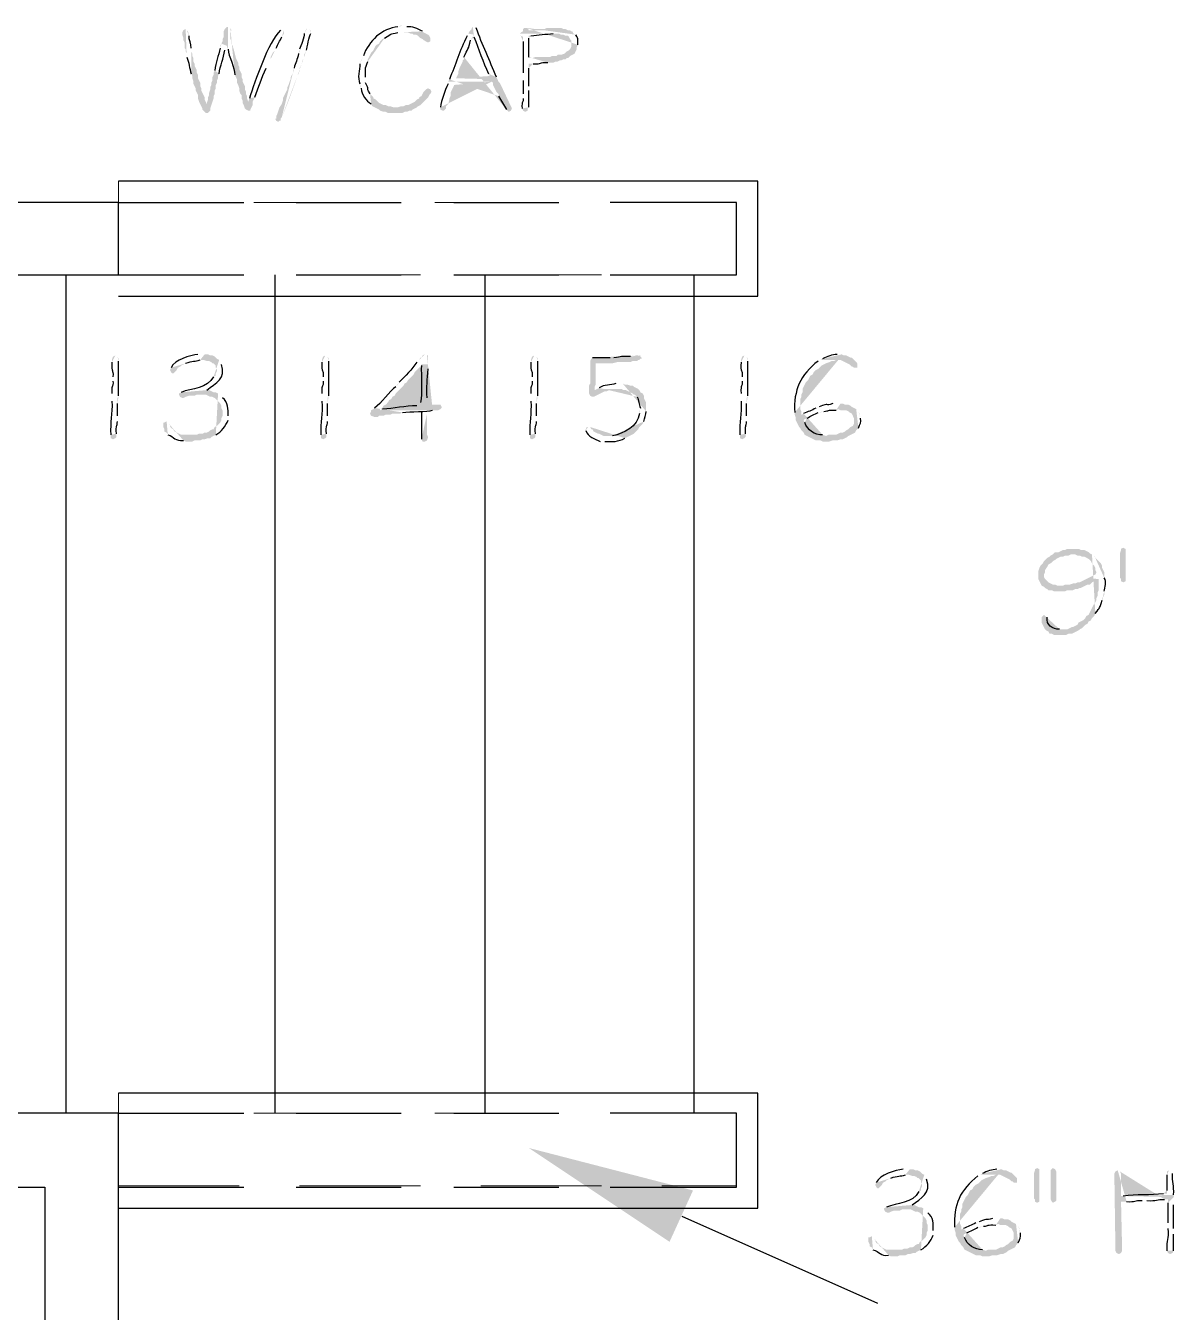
# Model space of a CAD drawing. Header units: inches. Extents: x -167 to 6071, y -6287 to -2731.
# Drawn here: x 365.5 to 420.3, y -5838.5 to -5777.2 of the extents above; entities that cross this region are included whole.
import ezdxf

# ---------------------------------------------------------------- set-up
doc = ezdxf.new("R2010")
doc.units = ezdxf.units.IN
doc.header["$LTSCALE"] = 96
doc.header["$MEASUREMENT"] = 0
doc.linetypes.add('Dash', pattern=[0.225, 0.15, -0.075])
doc.layers.add('PDF_Geometry', color=7, linetype='Continuous', true_color=0x4a4a4a)
doc.layers.add('PDF_Solid Fills', color=7, linetype='Continuous')
doc.layers.add('Stair', color=190, linetype='Continuous', lineweight=18)

msp = doc.modelspace()

# ---------------------------------------------------------------- hatches: boundary and pattern name
at = {"layer": 'PDF_Solid Fills', "transparency": 33554559}
h = msp.add_hatch(color=256, dxfattribs=at)
h.paths.add_polyline_path([(373.13, -5777.322), (373.023, -5777.375), (372.97, -5777.482), (372.97, -5777.589), (373.023, -5777.749), (373.023, -5777.855), (373.077, -5777.962), (373.077, -5778.229), (373.13, -5778.282), (373.13, -5778.389), (373.183, -5778.495), (373.183, -5778.655)], flags=0)
h.paths.add_polyline_path([(373.397, -5779.455), (373.45, -5779.562), (373.45, -5779.669), (373.503, -5779.829), (373.503, -5779.935), (373.61, -5780.149), (373.61, -5780.255), (373.663, -5780.362), (373.717, -5780.469), (373.717, -5780.629), (373.77, -5780.789), (373.93, -5781.109), (373.93, -5781.162), (373.983, -5781.215), (374.09, -5781.322), (374.197, -5781.322), (374.25, -5781.269), (374.303, -5781.215), (374.303, -5781.109), (374.357, -5780.949), (374.143, -5780.949), (374.143, -5780.895), (374.09, -5780.789), (374.037, -5780.682), (374.037, -5780.575), (373.983, -5780.469), (373.93, -5780.362), (373.877, -5780.255), (373.877, -5780.149), (373.823, -5780.042), (373.823, -5779.882), (373.717, -5779.669), (373.717, -5779.509), (373.663, -5779.402), (373.663, -5779.295), (373.557, -5779.082), (373.557, -5778.975), (373.503, -5778.869), (373.503, -5778.709), (373.45, -5778.602), (373.45, -5778.495), (373.397, -5778.389), (373.397, -5778.229)], flags=0)
h.paths.add_polyline_path([(373.29, -5777.642), (373.29, -5777.589), (373.237, -5777.429), (373.183, -5777.375)], flags=0)
h = msp.add_hatch(color=256, dxfattribs=at)
h.paths.add_polyline_path([(375.157, -5777.215), (375.103, -5777.215), (374.997, -5777.322), (374.943, -5777.429), (374.943, -5777.695), (374.89, -5777.802), (374.89, -5777.909), (374.837, -5778.015), (375.103, -5778.122), (375.103, -5778.175), (375.157, -5778.282)], flags=0)
h.paths.add_polyline_path([(375.477, -5779.509), (375.53, -5779.615), (375.583, -5779.722), (375.583, -5779.882), (375.637, -5779.989), (375.69, -5780.149), (375.69, -5780.255), (375.743, -5780.415), (375.797, -5780.469), (375.797, -5780.629), (375.85, -5780.735), (375.85, -5780.842), (375.903, -5780.949), (375.957, -5781.109), (376.01, -5781.162), (376.117, -5781.215), (376.223, -5781.215), (376.223, -5781.162), (376.33, -5780.949), (376.33, -5780.789), (376.117, -5780.789), (376.063, -5780.629), (376.063, -5780.522), (376.01, -5780.415), (376.01, -5780.309), (375.957, -5780.202), (375.957, -5780.042), (375.903, -5779.935), (375.85, -5779.829), (375.85, -5779.722), (375.797, -5779.615), (375.797, -5779.455), (375.743, -5779.349), (375.69, -5779.242), (375.69, -5779.135), (375.637, -5779.029), (375.637, -5778.922), (375.583, -5778.815), (375.53, -5778.709), (375.477, -5778.495), (375.423, -5778.282), (375.37, -5778.122), (375.317, -5778.015), (375.317, -5777.855), (375.263, -5777.802), (375.263, -5777.482), (375.317, -5777.375), (375.263, -5777.269)], flags=0)
h = msp.add_hatch(color=256, dxfattribs=at)
h.paths.add_polyline_path([(377.717, -5777.375), (377.663, -5777.375)], flags=0)
h.paths.add_polyline_path([(376.17, -5780.629), (376.117, -5780.789), (376.33, -5780.789), (376.437, -5780.575)], flags=0)
h.paths.add_polyline_path([(376.97, -5779.189), (377.023, -5779.082), (377.077, -5778.975), (377.13, -5778.869), (377.183, -5778.762), (377.183, -5778.655), (377.237, -5778.549), (377.29, -5778.442), (377.397, -5778.335), (377.45, -5778.229)], flags=0)
h.paths.add_polyline_path([(377.717, -5777.695), (377.823, -5777.535), (377.823, -5777.375)], flags=0)
h = msp.add_hatch(color=256, dxfattribs=at)
h.paths.add_polyline_path([(378.943, -5777.269), (378.89, -5777.322), (378.783, -5777.535)], flags=0)
h.paths.add_polyline_path([(378.57, -5778.282), (378.57, -5778.389), (378.517, -5778.495)], flags=0)
h.paths.add_polyline_path([(378.303, -5779.189), (378.303, -5779.295), (378.25, -5779.402), (378.197, -5779.509), (378.143, -5779.615), (378.143, -5779.722), (378.09, -5779.829), (378.037, -5779.989), (377.983, -5780.095), (377.983, -5780.202), (377.77, -5780.629), (377.77, -5780.735), (377.717, -5780.895), (377.61, -5781.055), (377.503, -5781.375), (377.45, -5781.482), (377.45, -5781.589), (377.397, -5781.589), (377.45, -5781.695), (377.557, -5781.749), (377.61, -5781.695), (377.663, -5781.695), (377.663, -5781.589), (377.717, -5781.535)], flags=0)
h.paths.add_polyline_path([(377.717, -5781.535, 0.021662), (378.463, -5779.562)], flags=0)
h.paths.add_polyline_path([(378.463, -5779.562), (378.517, -5779.455), (378.57, -5779.295), (378.57, -5779.189), (378.623, -5779.082), (378.677, -5778.975), (378.677, -5778.869), (378.73, -5778.762), (378.783, -5778.655), (378.783, -5778.549), (378.89, -5778.335)], flags=0)
h.paths.add_polyline_path([(379.103, -5777.535), (379.103, -5777.429), (379.05, -5777.322)], flags=0)
h = msp.add_hatch(color=256, dxfattribs=at)
h.paths.add_polyline_path([(383.477, -5777.162), (383.37, -5777.162), (383.263, -5777.215)], flags=0)
h.paths.add_polyline_path([(381.61, -5778.602), (381.503, -5778.815), (381.45, -5778.975)], flags=0)
h.paths.add_polyline_path([(381.45, -5779.935), (381.45, -5780.042), (381.503, -5780.149)], flags=0)
h.paths.add_polyline_path([(381.983, -5780.895), (382.037, -5781.002), (382.143, -5781.055), (383.157, -5781.055), (383.05, -5781.055), (382.89, -5781.002), (382.783, -5781.002), (382.677, -5780.949), (382.57, -5780.949), (382.357, -5780.842), (382.303, -5780.789), (382.197, -5780.682), (382.09, -5780.629), (382.09, -5780.575), (381.983, -5780.469), (381.93, -5780.415)], flags=0)
h.paths.add_polyline_path([(381.717, -5779.882), (381.717, -5779.615)], flags=0)
h.paths.add_polyline_path([(381.823, -5778.869), (381.823, -5778.762), (381.983, -5778.442), (382.09, -5778.335), (382.143, -5778.229), (382.197, -5778.122), (382.25, -5778.069), (382.357, -5778.015), (382.41, -5777.909), (382.517, -5777.802), (382.623, -5777.749)], flags=0)
h.paths.add_polyline_path([(383.263, -5777.482), (384.49, -5777.482), (384.437, -5777.429)], flags=0)
h.paths.add_polyline_path([(383.69, -5777.215), (383.583, -5777.162)], flags=0)
for points in [[(384.49, -5777.482), (383.477, -5777.482), (383.743, -5777.482), (383.85, -5777.535), (383.957, -5777.535), (384.01, -5777.589), (384.117, -5777.589), (384.223, -5777.642), (384.33, -5777.749), (384.437, -5777.802), (384.49, -5777.855), (384.597, -5777.909), (384.703, -5777.962), (384.81, -5777.909), (384.81, -5777.749), (384.757, -5777.642), (384.703, -5777.589), (384.597, -5777.535)], [(390.73, -5777.269), (390.357, -5777.269), (390.25, -5777.322), (389.877, -5777.322), (389.77, -5777.375), (389.503, -5777.375), (391.477, -5777.375), (391.37, -5777.375), (391.263, -5777.322), (391.157, -5777.322), (391.05, -5777.269), (390.89, -5777.269)], [(384.703, -5780.149), (384.597, -5780.202), (384.49, -5780.309), (384.383, -5780.522), (384.277, -5780.575), (384.277, -5780.629), (384.17, -5780.682), (384.063, -5780.789), (383.743, -5780.949), (383.637, -5780.949), (383.53, -5781.002), (383.423, -5781.002), (383.263, -5781.055), (382.143, -5781.055), (382.357, -5781.162), (382.41, -5781.215), (382.57, -5781.269), (382.677, -5781.269), (382.783, -5781.322), (383.477, -5781.322), (383.583, -5781.269), (383.69, -5781.269), (383.797, -5781.215), (383.903, -5781.215), (383.957, -5781.162), (384.17, -5781.055), (384.223, -5781.002), (384.33, -5780.949), (384.703, -5780.575), (384.757, -5780.469), (384.81, -5780.415), (384.863, -5780.309), (384.81, -5780.202)], [(392.757, -5794.495), (392.65, -5794.549), (393.237, -5794.602), (393.343, -5794.549), (393.503, -5794.549), (393.61, -5794.495), (393.77, -5794.495)], [(415.477, -5802.122), (415.21, -5802.122), (415.103, -5802.175), (414.997, -5802.175), (414.783, -5802.282), (414.623, -5802.282), (414.517, -5802.389), (414.41, -5802.442), (414.357, -5802.495), (414.25, -5802.549), (414.143, -5802.655), (414.09, -5802.709), (414.037, -5802.815), (413.93, -5802.922), (413.877, -5803.029), (413.823, -5803.189), (413.823, -5803.562), (413.983, -5803.882), (414.89, -5803.882), (414.73, -5803.882), (414.623, -5803.829), (414.517, -5803.829), (414.303, -5803.722), (414.25, -5803.669), (414.143, -5803.562), (414.09, -5803.455), (414.09, -5803.349), (414.143, -5803.242), (414.143, -5803.135), (414.25, -5802.975), (414.303, -5802.869), (414.41, -5802.815), (414.517, -5802.709), (414.623, -5802.655), (414.677, -5802.602), (414.89, -5802.495), (414.997, -5802.495), (415.103, -5802.442), (415.263, -5802.442), (415.37, -5802.389), (416.383, -5802.389), (416.277, -5802.335), (416.223, -5802.282), (416.01, -5802.175), (415.85, -5802.175), (415.743, -5802.122), (415.637, -5802.122)], [(417.983, -5802.335), (417.983, -5803.669), (417.877, -5803.722), (417.77, -5803.669), (417.77, -5803.562), (417.717, -5803.509), (417.717, -5802.335), (417.77, -5802.175), (417.77, -5802.122), (417.877, -5802.069), (417.983, -5802.122)], [(416.223, -5803.509), (415.797, -5803.722), (415.69, -5803.722), (415.583, -5803.775), (415.477, -5803.775), (415.317, -5803.829), (415.103, -5803.829), (414.997, -5803.882), (413.983, -5803.882), (414.09, -5803.935), (414.143, -5803.989), (414.25, -5804.042), (414.303, -5804.095), (414.463, -5804.095), (414.57, -5804.149), (415.103, -5804.149), (415.21, -5804.095), (415.477, -5804.095), (415.583, -5804.042), (415.69, -5804.042), (415.797, -5803.989), (415.85, -5803.989), (416.17, -5803.829), (416.277, -5803.829), (416.383, -5803.722), (416.597, -5803.615), (416.65, -5803.562)], [(413.77, -5831.669), (413.663, -5831.722), (413.663, -5831.775), (413.61, -5831.935), (413.61, -5833.109), (413.663, -5833.162), (413.663, -5833.269), (413.77, -5833.322), (413.877, -5833.269), (413.877, -5831.722)], [(414.517, -5831.669), (414.463, -5831.722), (414.41, -5831.775), (414.41, -5833.162), (414.463, -5833.269), (414.517, -5833.322), (414.623, -5833.269), (414.677, -5833.215), (414.677, -5831.829), (414.623, -5831.722)]]:
    msp.add_hatch(color=256, dxfattribs=at).paths.add_polyline_path(points)
h = msp.add_hatch(color=256, dxfattribs=at)
h.paths.add_polyline_path([(386.623, -5777.535), (386.57, -5777.642)], flags=0)
h.paths.add_polyline_path([(385.717, -5779.722), (385.663, -5779.829), (387.743, -5779.829), (387.797, -5779.882), (387.797, -5779.989), (387.85, -5780.095), (387.903, -5780.202), (387.957, -5780.309), (388.063, -5780.415), (388.063, -5780.522)], flags=0)
h.paths.add_polyline_path([(388.437, -5781.162), (388.543, -5781.269), (388.65, -5781.215), (388.703, -5781.109), (388.223, -5780.095), (388.117, -5779.882), (388.063, -5779.829), (388.01, -5779.722), (386.037, -5779.669), (386.09, -5779.562), (386.143, -5779.455), (386.143, -5779.349), (386.197, -5779.189), (386.25, -5779.082), (386.303, -5778.975), (386.357, -5778.869), (386.357, -5778.815), (386.41, -5778.762), (386.41, -5778.655)], flags=0)
h.paths.add_polyline_path([(386.73, -5777.855), (386.837, -5777.749), (386.89, -5777.589)], flags=0)
h = msp.add_hatch(color=256, dxfattribs=at)
h.paths.add_polyline_path([(386.837, -5777.215), (386.783, -5777.269), (386.783, -5777.322), (386.73, -5777.375), (386.677, -5777.429), (386.623, -5777.535), (386.89, -5777.589), (386.89, -5777.695)], flags=0)
h.paths.add_polyline_path([(387.583, -5779.455), (387.637, -5779.562), (386.037, -5779.669), (388.01, -5779.722), (387.957, -5779.615)], flags=0)
h.paths.add_polyline_path([(386.997, -5777.269), (386.943, -5777.215)], flags=0)
h = msp.add_hatch(color=256, dxfattribs=at)
h.paths.add_polyline_path([(389.397, -5777.269), (389.29, -5777.269), (389.237, -5777.322), (389.237, -5777.429), (389.13, -5777.482), (389.077, -5777.535), (390.943, -5777.535), (391.05, -5777.589), (391.157, -5777.589), (391.263, -5777.642), (391.37, -5777.642), (391.423, -5777.695), (391.477, -5777.802), (391.53, -5777.855), (391.53, -5778.175), (391.477, -5778.282), (391.423, -5778.335), (391.317, -5778.389), (391.21, -5778.495), (391.05, -5778.549), (390.89, -5778.549), (390.837, -5778.602), (390.623, -5778.602), (390.517, -5778.655), (389.823, -5778.655), (389.663, -5778.709), (389.503, -5778.709), (391.37, -5778.709), (391.477, -5778.602), (391.69, -5778.495), (391.743, -5778.389), (391.797, -5778.282), (391.797, -5778.175), (391.85, -5778.069)], flags=0)
h.paths.add_polyline_path([(391.743, -5777.589), (391.637, -5777.535), (391.583, -5777.429), (391.53, -5777.429), (391.477, -5777.375), (389.503, -5777.375), (389.45, -5777.269)], flags=0)
h = msp.add_hatch(color=256, dxfattribs=at)
h.paths.add_polyline_path([(389.077, -5777.535), (389.13, -5777.642), (389.237, -5777.695), (389.237, -5777.909)], flags=0)
h.paths.add_polyline_path([(389.237, -5779.402), (389.237, -5779.775)], flags=0)
h.paths.add_polyline_path([(389.237, -5780.415), (389.237, -5780.629)], flags=0)
h.paths.add_polyline_path([(389.183, -5781.109), (389.237, -5781.215), (389.343, -5781.269), (389.45, -5781.215), (389.45, -5781.109), (389.503, -5781.055)], flags=0)
h.paths.add_polyline_path([(389.503, -5780.255), (389.503, -5780.042)], flags=0)
h.paths.add_polyline_path([(389.503, -5779.189), (389.503, -5778.975), (389.717, -5778.975)], flags=0)
h.paths.add_polyline_path([(390.41, -5778.922), (390.677, -5778.922), (390.783, -5778.869), (390.89, -5778.869), (390.997, -5778.815), (391.05, -5778.815), (391.157, -5778.762), (391.263, -5778.762), (391.317, -5778.709), (391.37, -5778.709), (389.503, -5778.709), (389.503, -5778.655)], flags=0)
h.paths.add_polyline_path([(389.503, -5777.749), (389.503, -5777.642), (389.61, -5777.642)], flags=0)
h.paths.add_polyline_path([(390.677, -5777.535), (390.783, -5777.535)], flags=0)
h = msp.add_hatch(color=256, dxfattribs=at)
h.paths.add_polyline_path([(374.837, -5778.015), (374.783, -5778.122), (374.783, -5778.229)], flags=0)
h.paths.add_polyline_path([(374.517, -5779.295), (374.463, -5779.402), (374.463, -5779.509), (374.41, -5779.615), (374.41, -5779.775), (374.357, -5779.882), (374.357, -5779.989), (374.303, -5780.095), (374.303, -5780.202), (374.25, -5780.362), (374.25, -5780.469), (374.197, -5780.575), (374.197, -5780.682), (374.143, -5780.842), (374.143, -5780.949), (374.357, -5780.949), (374.41, -5780.789), (374.463, -5780.629), (374.463, -5780.522), (374.517, -5780.415), (374.517, -5780.255), (374.57, -5780.149), (374.57, -5779.989), (374.623, -5779.882), (374.623, -5779.775), (374.677, -5779.669), (374.677, -5779.562), (374.73, -5779.455)], flags=0)
h.paths.add_polyline_path([(374.997, -5778.335), (375.103, -5778.122)], flags=0)
h = msp.add_hatch(color=256, dxfattribs=at)
h.paths.add_polyline_path([(385.663, -5779.829), (385.663, -5779.935)], flags=0)
h.paths.add_polyline_path([(385.29, -5781.055), (385.29, -5781.162), (385.397, -5781.215), (385.45, -5781.215), (385.557, -5781.109), (385.557, -5781.002), (385.663, -5780.895), (385.717, -5780.682), (385.717, -5780.629), (385.77, -5780.522), (385.77, -5780.362), (385.93, -5780.042), (385.93, -5779.989), (387.743, -5779.829)], flags=0)
h = msp.add_hatch(color=256, dxfattribs=at)
h.paths.add_polyline_path([(369.77, -5792.895), (369.663, -5792.949), (369.61, -5793.109), (369.61, -5793.215)], flags=0)
h.paths.add_polyline_path([(369.663, -5793.909), (369.663, -5794.122)], flags=0)
h.paths.add_polyline_path([(369.61, -5794.709), (369.61, -5795.082)], flags=0)
h.paths.add_polyline_path([(369.557, -5796.682), (369.557, -5796.842), (369.663, -5796.895), (369.77, -5796.842), (369.823, -5796.789), (369.823, -5796.629)], flags=0)
h.paths.add_polyline_path([(369.877, -5796.042), (369.877, -5795.775)], flags=0)
h.paths.add_polyline_path([(369.877, -5795.189), (369.877, -5794.922), (369.93, -5794.815)], flags=0)
h.paths.add_polyline_path([(369.93, -5793.162), (369.93, -5793.055), (369.877, -5792.949)], flags=0)
h = msp.add_hatch(color=256, dxfattribs=at)
h.paths.add_polyline_path([(373.877, -5792.842), (373.717, -5792.842)], flags=0)
h.paths.add_polyline_path([(372.437, -5793.482), (372.383, -5793.589), (372.437, -5793.695), (372.49, -5793.749), (372.543, -5793.749), (372.703, -5793.589), (372.757, -5793.482), (372.863, -5793.429), (372.917, -5793.375), (373.13, -5793.269)], flags=0)
h.paths.add_polyline_path([(373.823, -5793.109), (374.73, -5793.109), (374.623, -5793.055), (374.57, -5793.002), (374.517, -5792.949), (374.41, -5792.895), (374.303, -5792.895), (374.197, -5792.842), (374.037, -5792.842)], flags=0)
h = msp.add_hatch(color=256, dxfattribs=at)
h.paths.add_polyline_path([(379.797, -5792.895), (379.69, -5792.949), (379.637, -5793.109), (379.637, -5793.215)], flags=0)
h.paths.add_polyline_path([(379.69, -5793.909), (379.69, -5794.122)], flags=0)
h.paths.add_polyline_path([(379.637, -5794.709), (379.637, -5795.082)], flags=0)
h.paths.add_polyline_path([(379.583, -5796.682), (379.583, -5796.842), (379.69, -5796.895), (379.797, -5796.842), (379.85, -5796.789), (379.85, -5796.629)], flags=0)
h.paths.add_polyline_path([(379.903, -5796.042), (379.903, -5795.775)], flags=0)
h.paths.add_polyline_path([(379.903, -5795.189), (379.903, -5794.922), (379.957, -5794.815)], flags=0)
h.paths.add_polyline_path([(379.957, -5793.162), (379.957, -5793.055), (379.903, -5792.949)], flags=0)
h = msp.add_hatch(color=256, dxfattribs=at)
h.paths.add_polyline_path([(384.543, -5792.842), (384.437, -5792.895), (384.383, -5793.002), (384.33, -5793.002), (384.277, -5793.109), (384.17, -5793.215)], flags=0)
h.paths.add_polyline_path([(383.317, -5794.175), (383.263, -5794.282), (383.157, -5794.389)], flags=0)
h.paths.add_polyline_path([(382.143, -5795.402), (382.09, -5795.455), (381.983, -5795.509), (381.983, -5795.562), (381.93, -5795.669), (381.983, -5795.775), (382.143, -5795.829), (382.303, -5795.829), (382.357, -5795.775), (382.57, -5795.775), (382.677, -5795.722), (382.89, -5795.722), (382.997, -5795.669), (383.37, -5795.669), (383.477, -5795.615)], flags=0)
h.paths.add_polyline_path([(384.917, -5795.509), (385.183, -5795.509), (382.41, -5795.509), (382.41, -5795.455), (382.517, -5795.402), (382.57, -5795.295), (382.677, -5795.242), (382.783, -5795.135), (382.837, -5795.029), (382.943, -5794.975), (382.997, -5794.869), (383.103, -5794.815), (383.157, -5794.709), (383.317, -5794.549), (383.423, -5794.442), (383.53, -5794.335), (383.583, -5794.229), (383.69, -5794.175), (383.743, -5794.069), (383.85, -5793.962), (383.903, -5793.909), (384.01, -5793.802), (384.063, -5793.695), (384.33, -5793.429), (384.383, -5793.322), (384.703, -5793.322), (384.703, -5792.895), (384.65, -5792.895)], flags=0)
h = msp.add_hatch(color=256, dxfattribs=at)
h.paths.add_polyline_path([(389.77, -5792.895), (389.663, -5792.949), (389.61, -5793.109), (389.61, -5793.215)], flags=0)
h.paths.add_polyline_path([(389.663, -5793.909), (389.663, -5794.122)], flags=0)
h.paths.add_polyline_path([(389.61, -5794.709), (389.61, -5795.082)], flags=0)
h.paths.add_polyline_path([(389.557, -5796.682), (389.557, -5796.842), (389.663, -5796.895), (389.77, -5796.842), (389.823, -5796.789), (389.823, -5796.629)], flags=0)
h.paths.add_polyline_path([(389.877, -5796.042), (389.877, -5795.775)], flags=0)
h.paths.add_polyline_path([(389.877, -5795.189), (389.877, -5794.922), (389.93, -5794.815)], flags=0)
h.paths.add_polyline_path([(389.93, -5793.162), (389.93, -5793.055), (389.877, -5792.949)], flags=0)
h = msp.add_hatch(color=256, dxfattribs=at)
h.paths.add_polyline_path([(394.73, -5792.895), (394.57, -5792.895), (394.357, -5792.949)], flags=0)
h.paths.add_polyline_path([(393.557, -5793.002), (393.397, -5793.002)], flags=0)
h.paths.add_polyline_path([(392.543, -5793.002), (392.49, -5793.055), (392.437, -5793.162), (392.437, -5794.229), (392.383, -5794.335), (392.383, -5794.709), (392.437, -5794.815), (392.543, -5794.869), (392.597, -5794.869), (393.13, -5794.602), (393.237, -5794.602), (392.65, -5794.549), (392.65, -5794.389), (392.703, -5794.282), (392.703, -5793.269), (393.503, -5793.269), (393.717, -5793.215), (394.357, -5793.215), (394.463, -5793.162), (394.677, -5793.162), (394.73, -5793.109), (394.783, -5793.109), (394.837, -5793.055), (394.89, -5793.055), (394.89, -5793.002), (394.837, -5792.949), (394.837, -5792.895)], flags=0)
h = msp.add_hatch(color=256, dxfattribs=at)
h.paths.add_polyline_path([(399.797, -5792.895), (399.69, -5792.949), (399.637, -5793.109), (399.637, -5793.215)], flags=0)
h.paths.add_polyline_path([(399.69, -5793.909), (399.69, -5794.122)], flags=0)
h.paths.add_polyline_path([(399.637, -5794.709), (399.637, -5795.082)], flags=0)
h.paths.add_polyline_path([(399.583, -5796.682), (399.583, -5796.842), (399.69, -5796.895), (399.797, -5796.842), (399.85, -5796.789), (399.85, -5796.629)], flags=0)
h.paths.add_polyline_path([(399.903, -5796.042), (399.903, -5795.775)], flags=0)
h.paths.add_polyline_path([(399.903, -5795.189), (399.903, -5794.922), (399.957, -5794.815)], flags=0)
h.paths.add_polyline_path([(399.957, -5793.162), (399.957, -5793.055), (399.903, -5792.949)], flags=0)
h = msp.add_hatch(color=256, dxfattribs=at)
h.paths.add_polyline_path([(404.277, -5792.842), (404.223, -5792.842)], flags=0)
h.paths.add_polyline_path([(403.53, -5793.055), (403.423, -5793.109), (404.383, -5793.109), (404.81, -5793.322), (404.917, -5793.429), (404.97, -5793.429), (405.023, -5793.482), (405.183, -5793.482), (405.183, -5793.269), (405.13, -5793.215), (404.917, -5793.002), (404.863, -5793.002), (404.65, -5792.895), (404.543, -5792.895), (404.437, -5792.842)], flags=0)
h = msp.add_hatch(color=256, dxfattribs=at)
h.paths.add_polyline_path([(374.73, -5793.109), (373.93, -5793.109), (373.983, -5793.109), (374.143, -5793.162), (374.25, -5793.162), (374.357, -5793.215), (374.41, -5793.269), (374.463, -5793.269), (374.57, -5793.375), (374.57, -5793.482), (374.623, -5793.589), (374.623, -5793.642), (374.57, -5793.749), (374.57, -5793.855), (374.463, -5793.909)], flags=0)
h.paths.add_polyline_path([(372.917, -5794.655), (372.81, -5794.709), (372.81, -5794.762), (372.863, -5794.869), (372.97, -5794.922), (373.023, -5794.922), (373.13, -5794.869), (373.29, -5794.815), (373.557, -5794.815), (373.663, -5794.762), (373.877, -5794.762), (374.677, -5794.709), (374.57, -5794.655), (374.463, -5794.655), (374.25, -5794.549), (374.09, -5794.549), (374.143, -5794.549)], flags=0)
h.paths.add_polyline_path([(374.837, -5793.322), (374.783, -5793.215)], flags=0)
h = msp.add_hatch(color=256, dxfattribs=at)
h.paths.add_polyline_path([(384.703, -5793.322), (384.383, -5793.322), (384.383, -5793.375)], flags=0)
h.paths.add_polyline_path([(384.33, -5795.135), (384.33, -5795.295), (384.17, -5795.295)], flags=0)
h.paths.add_polyline_path([(382.517, -5795.455), (382.41, -5795.509), (385.183, -5795.509), (385.29, -5795.455), (385.343, -5795.402), (385.343, -5795.349), (385.29, -5795.242), (384.65, -5795.242), (384.65, -5794.922)], flags=0)
h.paths.add_polyline_path([(384.703, -5793.535), (384.703, -5793.429)], flags=0)
h = msp.add_hatch(color=256, dxfattribs=at)
h.paths.add_polyline_path([(403.423, -5793.109), (403.317, -5793.162)], flags=0)
h.paths.add_polyline_path([(402.197, -5795.615), (402.197, -5795.722), (402.517, -5795.722), (402.517, -5795.562), (402.463, -5795.455), (402.463, -5794.975), (402.517, -5794.869), (402.517, -5794.762), (402.57, -5794.655), (402.57, -5794.495), (402.623, -5794.389), (402.73, -5794.175), (402.837, -5794.069), (402.89, -5793.962), (402.943, -5793.855), (403.05, -5793.802), (403.103, -5793.695), (403.21, -5793.589), (403.317, -5793.535), (403.423, -5793.429), (403.477, -5793.375), (403.69, -5793.269), (403.85, -5793.215), (403.957, -5793.162), (404.063, -5793.162), (404.17, -5793.109), (404.277, -5793.109)], flags=0)
h = msp.add_hatch(color=256, dxfattribs=at)
h.paths.add_polyline_path([(393.823, -5794.229), (393.663, -5794.229)], flags=0)
h.paths.add_polyline_path([(392.863, -5794.442), (392.757, -5794.495), (393.93, -5794.495), (394.037, -5794.549), (394.143, -5794.549), (394.463, -5794.709), (394.517, -5794.762), (394.57, -5794.762), (394.677, -5794.869)], flags=0)
h.paths.add_polyline_path([(394.837, -5795.402), (394.837, -5795.455), (394.783, -5795.562), (394.783, -5795.669)], flags=0)
h.paths.add_polyline_path([(393.503, -5796.735), (393.29, -5796.735), (394.303, -5796.735), (394.517, -5796.629), (394.623, -5796.522), (394.73, -5796.415), (394.783, -5796.309), (394.943, -5796.149), (394.997, -5796.042)], flags=0)
h.paths.add_polyline_path([(395.103, -5795.562), (395.103, -5795.135), (395.05, -5795.029), (394.997, -5794.922), (394.997, -5794.815), (394.943, -5794.709), (394.837, -5794.655), (394.783, -5794.549), (394.73, -5794.495), (394.517, -5794.389), (394.463, -5794.335), (394.357, -5794.335), (394.197, -5794.282), (394.09, -5794.282), (393.983, -5794.229)], flags=0)
h = msp.add_hatch(color=256, dxfattribs=at)
h.paths.add_polyline_path([(374.677, -5794.709), (373.877, -5794.762), (374.09, -5794.762), (374.303, -5794.869), (374.41, -5794.869), (374.517, -5794.922), (374.623, -5795.029), (374.677, -5795.082), (374.783, -5795.189), (374.837, -5795.295), (374.837, -5795.402), (374.89, -5795.509), (374.89, -5795.775), (374.837, -5795.882), (374.837, -5795.989), (374.783, -5796.095), (374.623, -5796.255), (374.517, -5796.309), (374.463, -5796.415), (374.41, -5796.415), (374.303, -5796.469), (374.25, -5796.522), (374.143, -5796.575), (374.037, -5796.575), (373.93, -5796.629), (373.77, -5796.629), (373.663, -5796.682), (373.29, -5796.682), (374.463, -5796.735), (374.57, -5796.682)], flags=0)
h.paths.add_polyline_path([(375.157, -5795.989), (375.157, -5795.775)], flags=0)
h.paths.add_polyline_path([(374.89, -5794.922), (374.783, -5794.815)], flags=0)
h = msp.add_hatch(color=256, dxfattribs=at)
h.paths.add_polyline_path([(404.223, -5795.189), (404.01, -5795.189)], flags=0)
h.paths.add_polyline_path([(403.37, -5795.349), (403.317, -5795.349), (403.21, -5795.402)], flags=0)
h.paths.add_polyline_path([(402.623, -5795.669), (402.517, -5795.722), (402.197, -5795.722), (402.25, -5795.882), (402.25, -5795.989), (402.303, -5796.095), (402.357, -5796.202), (402.41, -5796.309), (402.463, -5796.362), (402.517, -5796.469), (402.623, -5796.575), (402.677, -5796.682), (402.783, -5796.735), (403.69, -5796.735), (403.53, -5796.682)], flags=0)
h.paths.add_polyline_path([(402.677, -5796.095), (402.623, -5795.989), (402.677, -5795.935), (402.783, -5795.882)], flags=0)
h.paths.add_polyline_path([(403.317, -5795.615), (403.423, -5795.615), (403.583, -5795.562)], flags=0)
h.paths.add_polyline_path([(404.17, -5795.509), (404.277, -5795.455), (405.13, -5795.455), (404.917, -5795.349), (404.863, -5795.295), (404.757, -5795.242), (404.597, -5795.242), (404.49, -5795.189), (404.383, -5795.189)], flags=0)
h = msp.add_hatch(color=256, dxfattribs=at)
h.paths.add_polyline_path([(405.13, -5795.455), (404.277, -5795.455), (404.383, -5795.509), (404.65, -5795.509), (404.757, -5795.562), (404.81, -5795.615), (404.917, -5795.669), (404.97, -5795.775), (405.023, -5795.882), (405.023, -5796.149), (404.97, -5796.255), (404.863, -5796.309), (404.757, -5796.415), (404.65, -5796.469), (404.597, -5796.522), (404.49, -5796.575), (404.383, -5796.575), (404.17, -5796.682), (403.797, -5796.682), (403.69, -5796.735), (402.783, -5796.735), (403.21, -5796.949), (403.423, -5796.949), (403.53, -5797.002), (403.85, -5797.002), (404.01, -5796.949), (404.223, -5796.949), (404.383, -5796.895), (404.49, -5796.895), (404.703, -5796.789), (404.757, -5796.735), (405.077, -5796.575), (405.13, -5796.469), (405.237, -5796.362)], flags=0)
h.paths.add_polyline_path([(405.343, -5795.882), (405.29, -5795.775), (405.29, -5795.669), (405.237, -5795.562)], flags=0)
h = msp.add_hatch(color=256, dxfattribs=at)
h.paths.add_polyline_path([(372.223, -5796.042), (372.117, -5796.095), (372.063, -5796.095), (372.063, -5796.309), (372.117, -5796.415), (372.117, -5796.522), (372.223, -5796.575), (372.277, -5796.682)], flags=0)
h.paths.add_polyline_path([(373.023, -5796.949), (373.13, -5797.002), (373.45, -5797.002), (373.557, -5796.949), (373.823, -5796.949), (373.93, -5796.895), (374.037, -5796.895), (374.197, -5796.842), (374.303, -5796.842), (374.357, -5796.789), (374.463, -5796.735), (373.29, -5796.682), (372.917, -5796.682), (372.703, -5796.575), (372.597, -5796.522), (372.543, -5796.415), (372.437, -5796.362), (372.383, -5796.255), (372.383, -5796.202), (372.277, -5796.095)], flags=0)
h = msp.add_hatch(color=256, dxfattribs=at)
h.paths.add_polyline_path([(384.65, -5795.562), (384.383, -5795.562), (384.383, -5795.615)], flags=0)
h.paths.add_polyline_path([(384.383, -5796.895), (384.437, -5797.002), (384.543, -5797.002), (384.65, -5796.949), (384.703, -5796.789), (384.65, -5796.682), (384.65, -5795.669)], flags=0)
h = msp.add_hatch(color=256, dxfattribs=at)
h.paths.add_polyline_path([(392.33, -5796.309), (392.277, -5796.309), (392.223, -5796.415), (392.223, -5796.469)], flags=0)
h.paths.add_polyline_path([(392.917, -5797.002), (393.13, -5797.002)], flags=0)
h.paths.add_polyline_path([(394.09, -5796.842), (394.303, -5796.735), (393.077, -5796.735), (392.863, -5796.629), (392.81, -5796.629), (392.703, -5796.575), (392.597, -5796.522), (392.543, -5796.415), (392.49, -5796.415), (392.437, -5796.309)], flags=0)
h = msp.add_hatch(color=256, dxfattribs=at)
h.paths.add_polyline_path([(416.383, -5802.389), (415.477, -5802.389), (415.583, -5802.389), (415.69, -5802.442), (415.797, -5802.442), (415.903, -5802.495), (416.01, -5802.495), (416.223, -5802.602), (416.33, -5802.709), (416.383, -5802.815), (416.49, -5802.922), (416.543, -5803.029), (416.543, -5803.135), (416.597, -5803.242), (416.543, -5803.349), (416.223, -5803.509), (416.65, -5803.562), (416.703, -5803.562), (416.703, -5804.095), (416.65, -5804.202), (416.65, -5804.362), (416.597, -5804.469), (416.597, -5804.575), (416.543, -5804.682), (416.49, -5804.735), (416.223, -5805.269), (416.117, -5805.322), (416.063, -5805.429), (415.957, -5805.535), (415.743, -5805.642), (415.69, -5805.749), (415.583, -5805.802), (415.477, -5805.855), (415.423, -5805.855), (415.21, -5805.962), (414.837, -5805.962), (415.743, -5806.015), (415.797, -5805.962), (415.903, -5805.909), (416.063, -5805.749), (416.17, -5805.695), (416.223, -5805.589), (416.33, -5805.535), (416.383, -5805.429), (416.49, -5805.322), (416.543, -5805.215)], flags=0)
h.paths.add_polyline_path([(416.863, -5804.575), (416.917, -5804.522), (416.917, -5804.415), (416.97, -5804.309), (416.97, -5804.149)], flags=0)
h.paths.add_polyline_path([(416.97, -5803.509), (416.97, -5803.242), (416.917, -5803.135), (416.863, -5803.029), (416.863, -5802.922), (416.81, -5802.815), (416.757, -5802.762), (416.65, -5802.655), (416.543, -5802.549), (416.49, -5802.442)], flags=0)
h = msp.add_hatch(color=256, dxfattribs=at)
h.paths.add_polyline_path([(414.09, -5805.269), (414.037, -5805.322), (413.983, -5805.375), (413.983, -5805.642), (414.037, -5805.749), (414.09, -5805.855), (414.143, -5805.962), (414.197, -5806.015), (414.303, -5806.069), (414.357, -5806.175), (414.463, -5806.175), (414.57, -5806.229), (415.157, -5806.229), (415.263, -5806.175), (415.423, -5806.175), (415.743, -5806.015), (414.837, -5805.962)], flags=0)
h.paths.add_polyline_path([(414.25, -5805.375), (414.197, -5805.269)], flags=0)
h = msp.add_hatch(color=256, dxfattribs=at)
h.paths.add_polyline_path([(407.53, -5831.722), (407.37, -5831.722)], flags=0)
h.paths.add_polyline_path([(406.09, -5832.362), (406.037, -5832.469), (406.09, -5832.575), (406.143, -5832.629), (406.197, -5832.629), (406.303, -5832.522), (406.357, -5832.469), (406.41, -5832.362), (406.517, -5832.309), (406.57, -5832.255), (406.783, -5832.149)], flags=0)
h.paths.add_polyline_path([(407.477, -5831.989), (408.383, -5831.989), (408.277, -5831.935), (408.17, -5831.829), (408.063, -5831.775), (407.957, -5831.775), (407.85, -5831.722), (407.69, -5831.722)], flags=0)
h = msp.add_hatch(color=256, dxfattribs=at)
h.paths.add_polyline_path([(411.903, -5831.722), (411.85, -5831.722)], flags=0)
h.paths.add_polyline_path([(411.157, -5831.935), (411.05, -5831.989), (412.01, -5831.989), (412.437, -5832.202), (412.543, -5832.309), (412.597, -5832.309), (412.65, -5832.362), (412.81, -5832.362), (412.81, -5832.149), (412.757, -5832.095), (412.65, -5831.989), (412.543, -5831.882), (412.49, -5831.882), (412.277, -5831.775), (412.17, -5831.775), (412.063, -5831.722)], flags=0)
h = msp.add_hatch(color=256, dxfattribs=at)
h.paths.add_polyline_path([(408.383, -5831.989), (407.583, -5831.989), (407.637, -5831.989), (407.797, -5832.042), (407.903, -5832.042), (408.01, -5832.095), (408.063, -5832.149), (408.117, -5832.149), (408.223, -5832.255), (408.223, -5832.362), (408.277, -5832.469), (408.277, -5832.522), (408.223, -5832.629), (408.223, -5832.735), (408.117, -5832.789)], flags=0)
h.paths.add_polyline_path([(406.57, -5833.535), (406.463, -5833.589), (406.463, -5833.642), (406.517, -5833.749), (406.623, -5833.802), (406.677, -5833.802), (406.783, -5833.749), (406.943, -5833.695), (407.21, -5833.695), (407.317, -5833.642), (407.53, -5833.642), (408.33, -5833.589), (408.223, -5833.535), (408.117, -5833.535), (407.903, -5833.429), (407.743, -5833.429), (407.797, -5833.429)], flags=0)
h.paths.add_polyline_path([(408.49, -5832.202), (408.437, -5832.095)], flags=0)
h = msp.add_hatch(color=256, dxfattribs=at)
h.paths.add_polyline_path([(411.05, -5831.989), (410.943, -5832.042)], flags=0)
h.paths.add_polyline_path([(409.823, -5834.495), (409.823, -5834.602), (410.143, -5834.602), (410.143, -5834.442), (410.09, -5834.335), (410.09, -5833.855), (410.143, -5833.749), (410.143, -5833.642), (410.197, -5833.535), (410.197, -5833.375), (410.25, -5833.269), (410.303, -5833.162), (410.357, -5833.055), (410.463, -5832.949), (410.517, -5832.842), (410.57, -5832.735), (410.677, -5832.682), (410.73, -5832.575), (410.837, -5832.469), (410.943, -5832.415), (411.103, -5832.255), (411.317, -5832.149), (411.477, -5832.095), (411.583, -5832.042), (411.69, -5832.042), (411.797, -5831.989), (411.903, -5831.989)], flags=0)
h = msp.add_hatch(color=256, dxfattribs=at)
h.paths.add_polyline_path([(417.61, -5831.775), (417.503, -5831.829), (417.45, -5831.935), (417.503, -5835.615), (417.557, -5835.722), (417.663, -5835.775), (417.77, -5835.722), (417.823, -5835.615), (417.77, -5833.269), (418.037, -5833.269)], flags=0)
h.paths.add_polyline_path([(418.783, -5833.215), (418.997, -5833.215)], flags=0)
h.paths.add_polyline_path([(419.85, -5833.162), (420.01, -5833.162), (420.277, -5833.055), (417.77, -5833.002), (417.77, -5831.935), (417.717, -5831.829)], flags=0)
h = msp.add_hatch(color=256, dxfattribs=at)
h.paths.add_polyline_path([(420.063, -5831.775), (419.957, -5831.829), (419.957, -5831.989)], flags=0)
h.paths.add_polyline_path([(419.957, -5832.735), (419.957, -5832.895), (419.797, -5832.895)], flags=0)
h.paths.add_polyline_path([(417.877, -5833.002), (417.77, -5833.002), (420.277, -5833.055), (420.277, -5832.949)], flags=0)
h.paths.add_polyline_path([(420.223, -5831.935), (420.17, -5831.829)], flags=0)
h = msp.add_hatch(color=256, dxfattribs=at)
h.paths.add_polyline_path([(420.277, -5833.055), (420.01, -5833.162), (420.01, -5833.322)], flags=0)
h.paths.add_polyline_path([(420.01, -5834.282), (420.01, -5834.549)], flags=0)
h.paths.add_polyline_path([(419.957, -5835.615), (420.01, -5835.722), (420.117, -5835.775), (420.223, -5835.722), (420.277, -5835.615)], flags=0)
h.paths.add_polyline_path([(420.277, -5834.815), (420.277, -5834.549)], flags=0)
h.paths.add_polyline_path([(420.277, -5833.429), (420.277, -5833.162)], flags=0)
h = msp.add_hatch(color=256, dxfattribs=at)
h.paths.add_polyline_path([(408.33, -5833.589), (407.53, -5833.642), (407.743, -5833.642), (407.957, -5833.749), (408.063, -5833.749), (408.17, -5833.802), (408.437, -5834.069), (408.49, -5834.175), (408.49, -5834.282), (408.543, -5834.389), (408.543, -5834.655), (408.49, -5834.762), (408.49, -5834.869), (408.437, -5834.975), (408.383, -5835.029), (408.277, -5835.135), (408.17, -5835.189), (408.117, -5835.295), (408.063, -5835.295), (407.957, -5835.349), (407.903, -5835.402), (407.797, -5835.455), (407.69, -5835.455), (407.583, -5835.509), (407.423, -5835.509), (407.317, -5835.562), (406.943, -5835.562), (408.117, -5835.615), (408.223, -5835.562)], flags=0)
h.paths.add_polyline_path([(408.81, -5834.869), (408.81, -5834.655)], flags=0)
h.paths.add_polyline_path([(408.543, -5833.802), (408.49, -5833.749), (408.437, -5833.695)], flags=0)
h = msp.add_hatch(color=256, dxfattribs=at)
h.paths.add_polyline_path([(411.85, -5834.069), (411.637, -5834.069)], flags=0)
h.paths.add_polyline_path([(410.997, -5834.229), (410.943, -5834.229), (410.837, -5834.282)], flags=0)
h.paths.add_polyline_path([(410.25, -5834.549), (410.143, -5834.602), (409.823, -5834.602), (409.877, -5834.762), (409.877, -5834.869), (410.037, -5835.189), (410.09, -5835.242), (410.143, -5835.349), (410.197, -5835.402), (410.25, -5835.455), (410.303, -5835.562), (410.41, -5835.615), (411.317, -5835.615), (411.157, -5835.562)], flags=0)
h.paths.add_polyline_path([(410.303, -5834.975), (410.25, -5834.869), (410.303, -5834.815), (410.41, -5834.762)], flags=0)
h.paths.add_polyline_path([(410.943, -5834.495), (411.05, -5834.495), (411.21, -5834.442)], flags=0)
h.paths.add_polyline_path([(411.797, -5834.389), (411.903, -5834.335), (412.757, -5834.335), (412.543, -5834.229), (412.49, -5834.175), (412.383, -5834.122), (412.223, -5834.122), (412.117, -5834.069), (412.01, -5834.069)], flags=0)
h = msp.add_hatch(color=256, dxfattribs=at)
h.paths.add_polyline_path([(412.757, -5834.335), (411.903, -5834.335), (412.01, -5834.389), (412.277, -5834.389), (412.383, -5834.442), (412.437, -5834.495), (412.543, -5834.549), (412.65, -5834.762), (412.65, -5835.029), (412.597, -5835.135), (412.49, -5835.189), (412.383, -5835.295), (412.277, -5835.349), (412.223, -5835.402), (412.117, -5835.455), (412.01, -5835.455), (411.797, -5835.562), (411.423, -5835.562), (411.317, -5835.615), (410.41, -5835.615), (410.837, -5835.829), (411.05, -5835.829), (411.157, -5835.882), (411.477, -5835.882), (411.637, -5835.829), (411.85, -5835.829), (412.01, -5835.775), (412.117, -5835.775), (412.33, -5835.669), (412.383, -5835.615), (412.703, -5835.455), (412.757, -5835.349), (412.863, -5835.242)], flags=0)
h.paths.add_polyline_path([(412.97, -5834.762), (412.917, -5834.655), (412.917, -5834.549), (412.863, -5834.442)], flags=0)
h = msp.add_hatch(color=256, dxfattribs=at)
h.paths.add_polyline_path([(405.877, -5834.922), (405.77, -5834.975), (405.717, -5834.975), (405.717, -5835.189), (405.77, -5835.295), (405.77, -5835.402), (405.877, -5835.455), (405.93, -5835.562)], flags=0)
h.paths.add_polyline_path([(406.677, -5835.829), (406.783, -5835.882), (407.103, -5835.882), (407.21, -5835.829), (407.477, -5835.829), (407.583, -5835.775), (407.69, -5835.775), (407.85, -5835.722), (407.957, -5835.722), (408.01, -5835.669), (408.117, -5835.615), (406.943, -5835.562), (406.57, -5835.562), (406.25, -5835.402), (406.197, -5835.295), (406.09, -5835.242), (406.037, -5835.135), (406.037, -5835.082), (405.93, -5834.975)], flags=0)

# ---------------------------------------------------------------- linework, layer by layer
at = {"layer": 'PDF_Geometry'}
for points in [[(369.93, -5790.069), (400.437, -5790.069), (400.437, -5784.575), (369.93, -5784.575)], [(369.93, -5785.589), (375.903, -5785.589)], [(378.41, -5785.589), (383.423, -5785.589)], [(385.93, -5785.589), (390.943, -5785.589)], [(393.397, -5789.055), (399.423, -5789.055), (399.423, -5785.589), (393.397, -5785.589)], [(367.423, -5829.055), (367.423, -5789.055)], [(369.93, -5789.055), (375.903, -5789.055)], [(377.397, -5829.055), (377.397, -5789.055)], [(378.41, -5789.055), (383.423, -5789.055)], [(385.93, -5789.055), (390.943, -5789.055)], [(387.423, -5829.055), (387.423, -5789.055)], [(397.397, -5829.055), (397.397, -5789.055)], [(369.93, -5833.589), (400.437, -5833.589), (400.437, -5828.095), (369.93, -5828.095)], [(369.93, -5829.055), (375.903, -5829.055)], [(378.41, -5829.055), (383.423, -5829.055)], [(385.93, -5829.055), (390.943, -5829.055)], [(393.397, -5832.575), (399.423, -5832.575), (399.423, -5829.055), (393.397, -5829.055)], [(369.93, -5832.575), (375.903, -5832.575)], [(378.41, -5832.575), (383.423, -5832.575)], [(385.93, -5832.575), (390.943, -5832.575)]]:
    msp.add_lwpolyline(points, dxfattribs=at)
at = {"layer": 'PDF_Geometry', "color": 7}
msp.add_lwpolyline([(340.917, -5789.055), (369.93, -5789.055), (369.93, -5785.589), (340.917, -5785.589)], close=True, dxfattribs=at)
for points in [[(330.41, -5832.575), (366.41, -5832.575), (366.41, -5840.575), (369.93, -5840.575), (369.93, -5829.055), (262.943, -5829.055)], [(396.81, -5833.962), (406.143, -5838.122)]]:
    msp.add_lwpolyline(points, dxfattribs=at)
for points in [[(373.397, -5778.229), (373.39, -5778.023), (373.286, -5777.843), (373.29, -5777.642)], [(377.663, -5777.375), (377.047, -5777.951), (376.45, -5779.812), (376.17, -5780.629)], [(377.45, -5778.229), (377.539, -5778.051), (377.628, -5777.873), (377.717, -5777.695)], [(378.783, -5777.535), (378.803, -5777.703), (378.628, -5778.111), (378.57, -5778.282)], [(378.89, -5778.335), (378.948, -5778.195), (378.999, -5777.645), (379.103, -5777.535)], [(383.263, -5777.215), (382.511, -5777.266), (381.853, -5777.909), (381.61, -5778.602)], [(382.623, -5777.749), (383.022, -5777.505), (382.829, -5777.596), (383.263, -5777.482)], [(384.437, -5777.429), (384.225, -5777.312), (383.93, -5777.179), (383.69, -5777.215)], [(386.57, -5777.642), (386.198, -5778.354), (386.014, -5779.014), (385.717, -5779.722)], [(386.89, -5777.695), (387.108, -5778.271), (387.326, -5778.894), (387.583, -5779.455)], [(387.957, -5779.615), (387.649, -5778.829), (387.28, -5778.067), (386.997, -5777.269)], [(389.61, -5777.642), (389.958, -5777.595), (390.317, -5777.567), (390.677, -5777.535)], [(391.85, -5778.069), (391.841, -5777.769), (391.901, -5777.883), (391.743, -5777.589)], [(374.783, -5778.229), (374.689, -5778.597), (374.563, -5778.908), (374.517, -5779.295)], [(375.157, -5778.282), (375.167, -5778.616), (375.495, -5779.182), (375.477, -5779.509)], [(386.41, -5778.655), (386.591, -5778.276), (386.641, -5778.275), (386.73, -5777.855)], [(389.237, -5777.909), (389.237, -5778.407), (389.237, -5778.904), (389.237, -5779.402)], [(389.503, -5778.655), (389.503, -5778.353), (389.503, -5778.051), (389.503, -5777.749)], [(373.183, -5778.655), (373.297, -5778.911), (373.298, -5779.197), (373.397, -5779.455)], [(374.73, -5779.455), (374.771, -5779.076), (374.947, -5778.714), (374.997, -5778.335)], [(378.517, -5778.495), (378.458, -5778.803), (378.375, -5778.905), (378.303, -5779.189)], [(381.717, -5779.615), (381.734, -5779.154), (381.654, -5779.289), (381.823, -5778.869)], [(389.717, -5778.975), (390.17, -5779.005), (389.944, -5778.893), (390.41, -5778.922)], [(376.437, -5780.575), (376.596, -5780.109), (376.759, -5779.649), (376.97, -5779.189)], [(381.45, -5778.975), (381.45, -5779.287), (381.305, -5779.631), (381.45, -5779.935)], [(389.503, -5780.042), (389.503, -5779.758), (389.503, -5779.473), (389.503, -5779.189)], [(381.503, -5780.149), (381.53, -5780.449), (381.744, -5780.748), (381.983, -5780.895)], [(381.93, -5780.415), (381.694, -5779.998), (381.952, -5780.3), (381.717, -5779.882)], [(385.663, -5779.935), (385.49, -5780.271), (385.339, -5780.702), (385.29, -5781.055)], [(389.237, -5779.775), (389.237, -5779.989), (389.237, -5780.202), (389.237, -5780.415)], [(388.063, -5780.522), (388.18, -5780.75), (388.322, -5780.935), (388.437, -5781.162)], [(389.237, -5780.629), (389.251, -5780.878), (389.157, -5780.684), (389.183, -5781.109)], [(389.503, -5781.055), (389.503, -5780.789), (389.503, -5780.522), (389.503, -5780.255)]]:
    msp.add_open_spline(points, degree=3, dxfattribs=at)
at = {"layer": 'PDF_Geometry'}
for points in [[(373.717, -5792.842), (373.342, -5792.895), (372.609, -5793.087), (372.437, -5793.482)], [(393.397, -5793.002), (393.112, -5793.002), (392.828, -5793.002), (392.543, -5793.002)], [(394.357, -5792.949), (393.916, -5792.935), (393.946, -5792.951), (393.557, -5793.002)], [(404.223, -5792.842), (403.988, -5792.871), (403.743, -5792.927), (403.53, -5793.055)], [(369.61, -5793.215), (369.571, -5793.777), (369.688, -5793.512), (369.663, -5793.909)], [(369.93, -5794.815), (369.93, -5794.264), (369.93, -5793.713), (369.93, -5793.162)], [(373.13, -5793.269), (373.462, -5793.135), (373.571, -5793.198), (373.823, -5793.109)], [(374.143, -5794.549), (374.567, -5794.222), (375.082, -5793.988), (374.837, -5793.322)], [(379.637, -5793.215), (379.598, -5793.777), (379.715, -5793.512), (379.69, -5793.909)], [(379.957, -5794.815), (379.957, -5794.264), (379.957, -5793.713), (379.957, -5793.162)], [(384.17, -5793.215), (383.923, -5793.565), (383.631, -5793.866), (383.317, -5794.175)], [(384.383, -5793.375), (384.354, -5793.828), (384.444, -5794.751), (384.33, -5795.135)], [(384.65, -5794.922), (384.641, -5794.368), (384.646, -5794.075), (384.703, -5793.535)], [(389.61, -5793.215), (389.571, -5793.777), (389.688, -5793.512), (389.663, -5793.909)], [(389.93, -5794.815), (389.93, -5794.264), (389.93, -5793.713), (389.93, -5793.162)], [(399.637, -5793.215), (399.598, -5793.777), (399.715, -5793.512), (399.69, -5793.909)], [(399.957, -5794.815), (399.957, -5794.264), (399.957, -5793.713), (399.957, -5793.162)], [(403.317, -5793.162), (402.472, -5793.815), (402.133, -5794.548), (402.197, -5795.615)], [(369.663, -5794.122), (369.685, -5794.46), (369.578, -5794.193), (369.61, -5794.709)], [(374.463, -5793.909), (374.188, -5794.471), (373.414, -5794.458), (372.917, -5794.655)], [(379.69, -5794.122), (379.711, -5794.459), (379.605, -5794.194), (379.637, -5794.709)], [(389.663, -5794.122), (389.685, -5794.46), (389.578, -5794.193), (389.61, -5794.709)], [(393.663, -5794.229), (393.407, -5794.34), (393.105, -5794.27), (392.863, -5794.442)], [(399.69, -5794.122), (399.711, -5794.459), (399.605, -5794.194), (399.637, -5794.709)], [(383.157, -5794.389), (382.871, -5794.581), (382.455, -5795.187), (382.143, -5795.402)], [(394.677, -5794.869), (394.77, -5795.035), (394.743, -5795.236), (394.837, -5795.402)], [(369.61, -5795.082), (369.644, -5795.703), (369.522, -5796.055), (369.557, -5796.682)], [(369.877, -5795.775), (369.877, -5795.58), (369.877, -5795.384), (369.877, -5795.189)], [(375.157, -5795.775), (375.163, -5795.47), (375.166, -5795.118), (374.89, -5794.922)], [(379.637, -5795.082), (379.67, -5795.704), (379.549, -5796.055), (379.583, -5796.682)], [(379.903, -5795.775), (379.903, -5795.58), (379.903, -5795.384), (379.903, -5795.189)], [(384.17, -5795.295), (383.608, -5795.306), (383.07, -5795.43), (382.517, -5795.455)], [(383.477, -5795.615), (383.841, -5795.576), (384.671, -5795.583), (384.917, -5795.509)], [(389.61, -5795.082), (389.644, -5795.703), (389.522, -5796.055), (389.557, -5796.682)], [(389.877, -5795.775), (389.877, -5795.58), (389.877, -5795.384), (389.877, -5795.189)], [(399.637, -5795.082), (399.67, -5795.704), (399.549, -5796.055), (399.583, -5796.682)], [(399.903, -5795.775), (399.903, -5795.58), (399.903, -5795.384), (399.903, -5795.189)], [(403.21, -5795.402), (402.99, -5795.527), (402.836, -5795.57), (402.623, -5795.669)], [(404.01, -5795.189), (403.633, -5795.335), (403.871, -5795.13), (403.37, -5795.349)], [(403.583, -5795.562), (403.864, -5795.544), (403.71, -5795.479), (404.17, -5795.509)], [(369.823, -5796.629), (369.794, -5796.169), (369.859, -5796.323), (369.877, -5796.042)], [(374.57, -5796.682), (374.84, -5796.535), (375.042, -5796.272), (375.157, -5795.989)], [(379.85, -5796.629), (379.821, -5796.17), (379.886, -5796.323), (379.903, -5796.042)], [(384.383, -5795.615), (384.383, -5796.042), (384.383, -5796.469), (384.383, -5796.895)], [(389.823, -5796.629), (389.794, -5796.169), (389.859, -5796.323), (389.877, -5796.042)], [(394.783, -5795.669), (394.722, -5796.287), (394.042, -5796.611), (393.503, -5796.735)], [(394.997, -5796.042), (395.015, -5795.881), (395.108, -5795.728), (395.103, -5795.562)], [(399.85, -5796.629), (399.821, -5796.17), (399.886, -5796.323), (399.903, -5796.042)], [(403.53, -5796.682), (403.161, -5796.704), (402.785, -5796.449), (402.677, -5796.095)], [(402.783, -5795.882), (402.961, -5795.793), (403.139, -5795.704), (403.317, -5795.615)], [(405.237, -5796.362), (405.329, -5796.116), (405.357, -5796.147), (405.343, -5795.882)], [(372.277, -5796.682), (372.599, -5796.767), (372.621, -5797.003), (373.023, -5796.949)], [(392.223, -5796.469), (392.329, -5796.799), (392.648, -5796.853), (392.917, -5797.002)], [(393.13, -5797.002), (393.467, -5797.01), (393.798, -5797.022), (394.09, -5796.842)], [(416.97, -5804.149), (416.981, -5803.946), (417.108, -5803.707), (416.97, -5803.509)], [(416.543, -5805.215), (416.807, -5804.815), (416.715, -5805.05), (416.863, -5804.575)], [(414.837, -5805.962), (414.5, -5805.967), (414.187, -5805.762), (414.25, -5805.375)], [(407.37, -5831.722), (406.995, -5831.775), (406.262, -5831.967), (406.09, -5832.362)], [(411.85, -5831.722), (411.614, -5831.751), (411.37, -5831.807), (411.157, -5831.935)], [(406.783, -5832.149), (407.116, -5832.015), (407.224, -5832.078), (407.477, -5831.989)], [(407.797, -5833.429), (408.221, -5833.102), (408.735, -5832.868), (408.49, -5832.202)], [(410.943, -5832.042), (410.099, -5832.695), (409.759, -5833.428), (409.823, -5834.495)], [(419.957, -5831.989), (419.957, -5832.238), (419.957, -5832.487), (419.957, -5832.735)], [(420.277, -5832.949), (420.31, -5832.474), (420.202, -5832.345), (420.223, -5831.935)], [(408.117, -5832.789), (407.84, -5833.352), (407.068, -5833.338), (406.57, -5833.535)], [(419.797, -5832.895), (419.162, -5832.984), (418.507, -5832.898), (417.877, -5833.002)], [(418.037, -5833.269), (418.494, -5833.301), (418.373, -5833.187), (418.783, -5833.215)], [(418.997, -5833.215), (419.496, -5833.255), (419.458, -5833.151), (419.85, -5833.162)], [(420.01, -5833.322), (420.01, -5833.642), (420.01, -5833.962), (420.01, -5834.282)], [(420.277, -5834.549), (420.277, -5834.175), (420.277, -5833.802), (420.277, -5833.429)], [(408.81, -5834.655), (408.816, -5834.35), (408.82, -5833.998), (408.543, -5833.802)], [(411.637, -5834.069), (411.26, -5834.215), (411.498, -5834.01), (410.997, -5834.229)], [(410.837, -5834.282), (410.617, -5834.407), (410.462, -5834.45), (410.25, -5834.549)], [(410.41, -5834.762), (410.588, -5834.673), (410.766, -5834.584), (410.943, -5834.495)], [(411.21, -5834.442), (411.491, -5834.424), (411.337, -5834.359), (411.797, -5834.389)], [(412.863, -5835.242), (412.956, -5834.995), (412.983, -5835.028), (412.97, -5834.762)], [(420.01, -5834.549), (420.046, -5835.117), (419.921, -5835.047), (419.957, -5835.615)], [(408.223, -5835.562), (408.494, -5835.415), (408.695, -5835.152), (408.81, -5834.869)], [(411.157, -5835.562), (410.788, -5835.584), (410.411, -5835.329), (410.303, -5834.975)], [(420.277, -5835.615), (420.277, -5835.349), (420.277, -5835.082), (420.277, -5834.815)], [(405.93, -5835.562), (406.253, -5835.646), (406.274, -5835.883), (406.677, -5835.829)]]:
    msp.add_open_spline(points, degree=3, dxfattribs=at)
at = {"layer": 'PDF_Solid Fills', "transparency": 33554559}
msp.add_solid([(396.223, -5835.189), (389.503, -5830.709), (397.343, -5832.735)], dxfattribs=at)
at = {"layer": 'Stair'}
for points in [[(400.437, -5784.575), (400.437, -5790.069), (400.437, -5784.575), (369.93, -5784.575), (369.93, -5785.589)], [(400.437, -5790.069), (397.397, -5790.069)], [(369.93, -5833.589), (400.437, -5833.589), (400.437, -5828.095), (369.93, -5828.095), (369.93, -5829.055)]]:
    msp.add_lwpolyline(points, dxfattribs=at)
at = {"layer": 'Stair', "linetype": 'Dash', "ltscale": 0.4, "transparency": 33554687}
for points in [[(369.93, -5789.055), (399.423, -5789.055), (399.423, -5785.589), (369.93, -5785.589)], [(369.93, -5832.522), (399.423, -5832.522), (399.423, -5829.055), (369.93, -5829.055)]]:
    msp.add_lwpolyline(points, dxfattribs=at)
at = {"layer": 'Stair'}
for points in [[(367.423, -5789.055), (367.423, -5829.055)], [(377.397, -5789.055), (377.397, -5829.055)], [(387.423, -5789.055), (387.423, -5829.055)], [(397.397, -5789.055), (397.397, -5829.055)]]:
    msp.add_lwpolyline(points, close=True, dxfattribs=at)

doc.saveas('drawing.dxf')
